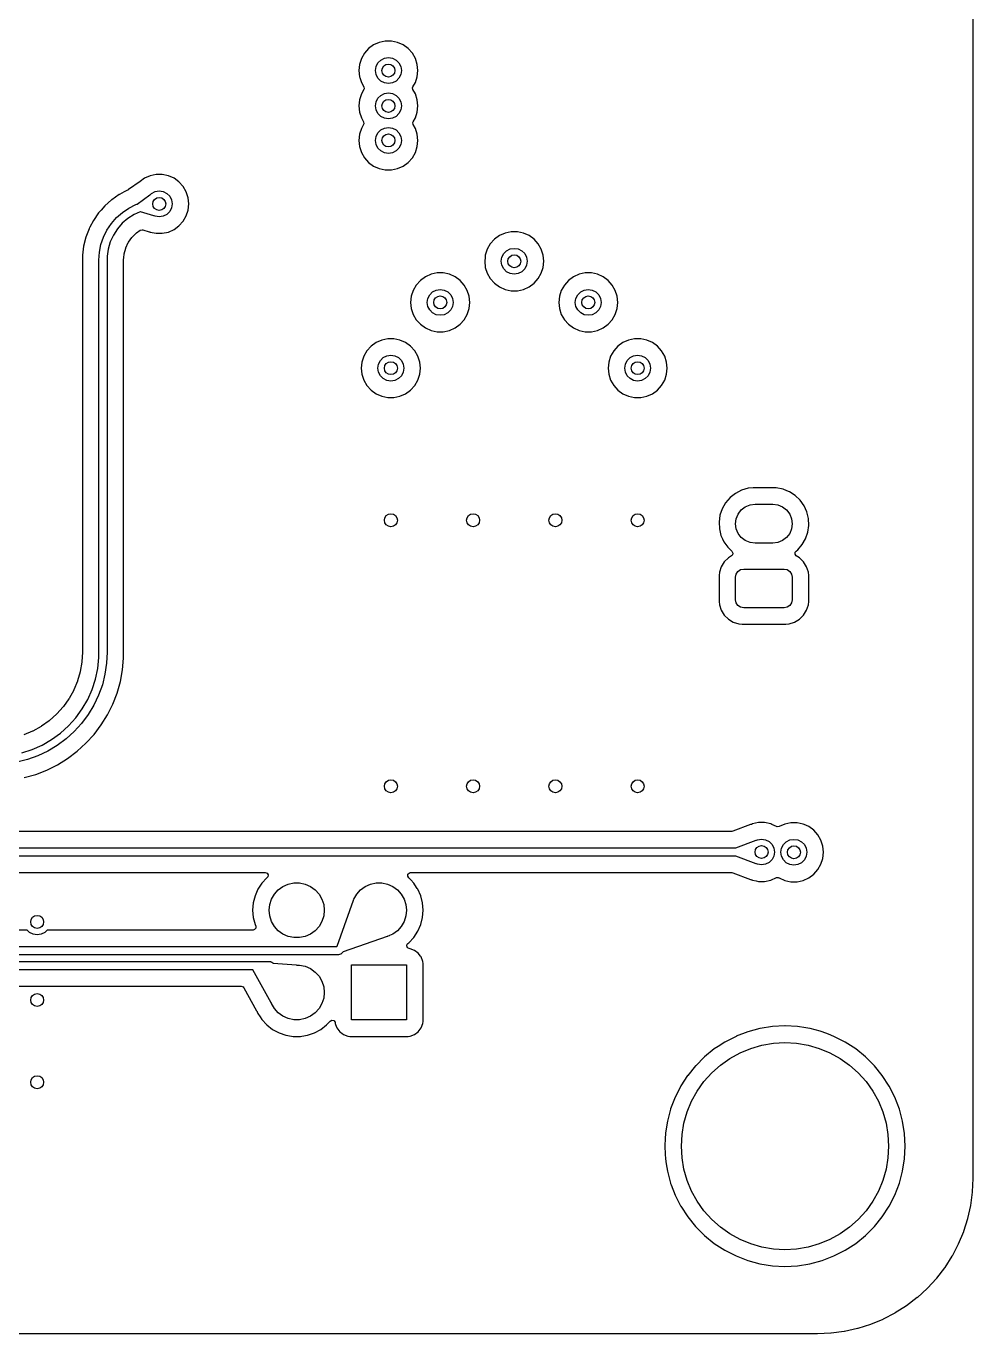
# Model space of a CAD drawing. Extents: x 106.8 to 191.4, y -142.2 to -57.6.
# Drawn here: x 162.13 to 191.36, y -142.21 to -101.8 of the extents above; entities that cross this region are included whole.
import ezdxf

# ---------------------------------------------------------------- set-up
doc = ezdxf.new("R2010")
doc.units = 0
doc.layers.add('BLACK', color=7, linetype='CONTINUOUS')

msp = doc.modelspace()

# ---------------------------------------------------------------- linework, layer by layer
at = {"layer": 'BLACK', "linetype": 'CONTINUOUS'}
for p, q in [((191.362, -62.4105), (191.362, -137.407)), ((172.705, -102.496), (172.577, -102.638)), ((172.859, -102.384), (172.705, -102.496)), ((173.034, -102.306), (172.859, -102.384)), ((173.22, -102.266), (173.034, -102.306)), ((173.411, -102.266), (173.22, -102.266)), ((173.598, -102.306), (173.411, -102.266)), ((173.773, -102.384), (173.598, -102.306)), ((173.598, -102.306), (173.598, -102.306)), ((173.927, -102.496), (173.773, -102.384)), ((174.055, -102.638), (173.927, -102.496)), ((172.422, -102.985), (172.402, -103.175)), ((172.481, -102.803), (172.422, -102.985)), ((172.577, -102.638), (172.481, -102.803)), ((172.935, -103.051), (172.992, -102.94)), ((172.992, -102.94), (173.081, -102.851)), ((173.081, -102.851), (173.192, -102.794)), ((173.192, -102.794), (173.316, -102.775)), ((173.316, -102.775), (173.44, -102.794)), ((173.44, -102.794), (173.551, -102.851)), ((173.551, -102.851), (173.64, -102.94)), ((173.64, -102.94), (173.696, -103.051)), ((174.15, -102.803), (174.055, -102.638)), ((174.209, -102.985), (174.15, -102.803)), ((174.229, -103.175), (174.209, -102.985)), ((172.402, -103.175), (172.422, -103.365)), ((172.422, -103.365), (172.432, -103.394)), ((172.432, -103.394), (172.481, -103.546)), ((172.916, -103.175), (172.935, -103.051)), ((172.935, -103.298), (172.916, -103.175)), ((172.992, -103.41), (172.935, -103.298)), ((173.081, -103.498), (172.992, -103.41)), ((173.64, -103.41), (173.551, -103.498)), ((173.696, -103.298), (173.64, -103.41)), ((173.696, -103.051), (173.716, -103.175)), ((173.716, -103.175), (173.696, -103.298)), ((174.15, -103.546), (174.209, -103.365)), ((174.209, -103.365), (174.229, -103.175)), ((172.481, -103.546), (172.557, -103.677)), ((172.557, -103.765), (172.481, -103.895)), ((172.557, -103.677), (172.567, -103.736)), ((172.567, -103.736), (172.557, -103.765)), ((173.192, -103.555), (173.081, -103.498)), ((173.316, -103.575), (173.192, -103.555)), ((173.44, -103.555), (173.316, -103.575)), ((173.551, -103.498), (173.44, -103.555)), ((174.065, -103.706), (174.075, -103.677)), ((174.075, -103.765), (174.065, -103.706)), ((174.075, -103.677), (174.15, -103.546)), ((174.15, -103.895), (174.075, -103.765)), ((174.075, -103.765), (174.075, -103.765)), ((172.422, -104.077), (172.402, -104.267)), ((172.481, -103.895), (172.422, -104.077)), ((172.916, -104.267), (172.935, -104.143)), ((172.935, -104.143), (172.992, -104.032)), ((172.992, -104.032), (173.081, -103.943)), ((173.081, -103.943), (173.192, -103.887)), ((173.192, -103.887), (173.316, -103.867)), ((173.316, -103.867), (173.44, -103.887)), ((173.44, -103.887), (173.551, -103.943)), ((173.551, -103.943), (173.64, -104.032)), ((173.64, -104.032), (173.696, -104.143)), ((173.696, -104.143), (173.716, -104.267)), ((174.209, -104.077), (174.15, -103.895)), ((174.229, -104.267), (174.209, -104.077)), ((172.402, -104.267), (172.422, -104.457)), ((172.422, -104.457), (172.481, -104.639)), ((172.481, -104.639), (172.549, -104.756)), ((172.935, -104.391), (172.916, -104.267)), ((172.992, -104.502), (172.935, -104.391)), ((173.081, -104.591), (172.992, -104.502)), ((173.192, -104.647), (173.081, -104.591)), ((173.316, -104.667), (173.192, -104.647)), ((173.44, -104.647), (173.316, -104.667)), ((173.551, -104.591), (173.44, -104.647)), ((173.64, -104.502), (173.551, -104.591)), ((173.696, -104.391), (173.64, -104.502)), ((173.716, -104.267), (173.696, -104.391)), ((174.082, -104.756), (174.15, -104.639)), ((174.15, -104.639), (174.209, -104.457)), ((174.209, -104.457), (174.229, -104.267)), ((172.481, -104.962), (172.422, -105.144)), ((172.549, -104.844), (172.481, -104.962)), ((172.549, -104.756), (172.56, -104.816)), ((172.56, -104.816), (172.549, -104.844)), ((172.992, -105.099), (173.081, -105.01)), ((173.081, -105.01), (173.192, -104.953)), ((173.192, -104.953), (173.316, -104.934)), ((173.316, -104.934), (173.44, -104.953)), ((173.44, -104.953), (173.551, -105.01)), ((173.551, -105.01), (173.64, -105.099)), ((174.072, -104.785), (174.082, -104.756)), ((174.082, -104.844), (174.072, -104.785)), ((174.15, -104.962), (174.082, -104.844)), ((174.209, -105.144), (174.15, -104.962)), ((172.422, -105.144), (172.402, -105.334)), ((172.402, -105.334), (172.422, -105.524)), ((172.422, -105.144), (172.422, -105.144)), ((172.422, -105.144), (172.422, -105.144)), ((172.916, -105.334), (172.935, -105.21)), ((172.935, -105.457), (172.916, -105.334)), ((172.935, -105.21), (172.992, -105.099)), ((172.992, -105.569), (172.935, -105.457)), ((173.64, -105.099), (173.696, -105.21)), ((173.696, -105.457), (173.64, -105.569)), ((173.696, -105.21), (173.716, -105.334)), ((173.716, -105.334), (173.696, -105.457)), ((174.229, -105.334), (174.209, -105.144)), ((174.209, -105.524), (174.229, -105.334)), ((172.422, -105.524), (172.481, -105.705)), ((172.481, -105.705), (172.577, -105.871)), ((173.081, -105.657), (172.992, -105.569)), ((173.192, -105.714), (173.081, -105.657)), ((173.316, -105.734), (173.192, -105.714)), ((173.44, -105.714), (173.316, -105.734)), ((173.551, -105.657), (173.44, -105.714)), ((173.64, -105.569), (173.551, -105.657)), ((174.055, -105.871), (174.15, -105.705)), ((174.15, -105.705), (174.209, -105.524)), ((172.577, -105.871), (172.705, -106.013)), ((172.705, -106.013), (172.859, -106.125)), ((172.859, -106.125), (173.034, -106.203)), ((173.034, -106.203), (173.22, -106.242)), ((173.22, -106.242), (173.411, -106.242)), ((173.411, -106.242), (173.598, -106.203)), ((173.598, -106.203), (173.773, -106.125)), ((173.773, -106.125), (173.927, -106.013)), ((173.927, -106.013), (174.055, -105.871)), ((165.648, -106.602), (165.295, -106.855)), ((165.649, -106.601), (165.648, -106.602)), ((165.648, -106.602), (165.648, -106.602)), ((165.65, -106.6), (165.649, -106.601)), ((165.649, -106.601), (165.649, -106.601)), ((165.782, -106.504), (165.65, -106.6)), ((165.957, -106.427), (165.782, -106.504)), ((166.144, -106.387), (165.957, -106.427)), ((166.335, -106.387), (166.144, -106.387)), ((166.521, -106.427), (166.335, -106.387)), ((166.696, -106.504), (166.521, -106.427)), ((166.521, -106.427), (166.521, -106.427)), ((166.85, -106.617), (166.696, -106.504)), ((166.978, -106.759), (166.85, -106.617)), ((165.005, -107.006), (164.775, -107.165)), ((165.008, -107.004), (165.005, -107.006)), ((165.005, -107.006), (165.005, -107.006)), ((165.16, -106.924), (165.008, -107.004)), ((165.258, -106.873), (165.16, -106.924)), ((165.261, -106.871), (165.258, -106.873)), ((165.258, -106.873), (165.258, -106.873)), ((165.263, -106.871), (165.261, -106.871)), ((165.275, -106.866), (165.263, -106.871)), ((165.263, -106.871), (165.263, -106.871)), ((165.295, -106.855), (165.275, -106.866)), ((165.555, -107.301), (165.948, -107.019)), ((165.948, -107.019), (165.957, -107.016)), ((165.957, -107.016), (165.959, -107.017)), ((165.959, -107.017), (166.004, -106.972)), ((166.004, -106.972), (166.115, -106.915)), ((166.115, -106.915), (166.239, -106.896)), ((166.239, -106.896), (166.363, -106.915)), ((166.363, -106.915), (166.474, -106.972)), ((166.474, -106.972), (166.563, -107.06)), ((166.563, -107.06), (166.62, -107.172)), ((167.074, -106.924), (166.978, -106.759)), ((167.133, -107.106), (167.074, -106.924)), ((164.557, -107.358), (164.444, -107.486)), ((164.558, -107.356), (164.557, -107.358)), ((164.557, -107.358), (164.557, -107.358)), ((164.56, -107.354), (164.558, -107.356)), ((164.77, -107.168), (164.56, -107.354)), ((164.56, -107.354), (164.56, -107.354)), ((164.772, -107.167), (164.77, -107.168)), ((164.77, -107.168), (164.77, -107.168)), ((164.775, -107.165), (164.772, -107.167)), ((164.775, -107.165), (164.775, -107.165)), ((165.103, -107.559), (165.305, -107.424)), ((165.305, -107.424), (165.522, -107.317)), ((165.522, -107.317), (165.551, -107.307)), ((165.551, -107.306), (165.555, -107.301)), ((165.551, -107.307), (165.551, -107.306)), ((166.62, -107.419), (166.563, -107.531)), ((166.62, -107.172), (166.639, -107.296)), ((166.639, -107.296), (166.62, -107.419)), ((167.153, -107.296), (167.133, -107.106)), ((167.133, -107.486), (167.153, -107.296)), ((164.205, -107.808), (164.098, -108.013)), ((164.207, -107.805), (164.205, -107.808)), ((164.205, -107.808), (164.205, -107.808)), ((164.208, -107.803), (164.207, -107.805)), ((164.367, -107.572), (164.208, -107.803)), ((164.208, -107.803), (164.208, -107.803)), ((164.369, -107.57), (164.367, -107.572)), ((164.367, -107.572), (164.367, -107.572)), ((164.444, -107.486), (164.369, -107.57)), ((164.761, -107.901), (164.921, -107.719)), ((164.921, -107.719), (165.103, -107.559)), ((165.271, -107.746), (165.098, -107.895)), ((165.463, -107.622), (165.271, -107.746)), ((165.653, -107.535), (165.463, -107.622)), ((165.658, -107.539), (165.653, -107.535)), ((166.076, -107.662), (165.658, -107.539)), ((166.084, -107.662), (166.076, -107.662)), ((166.085, -107.66), (166.084, -107.662)), ((166.115, -107.676), (166.085, -107.66)), ((166.239, -107.696), (166.115, -107.676)), ((166.363, -107.676), (166.239, -107.696)), ((166.474, -107.619), (166.363, -107.676)), ((166.563, -107.531), (166.474, -107.619)), ((166.85, -107.974), (166.978, -107.833)), ((166.978, -107.833), (167.074, -107.667)), ((167.074, -107.667), (167.133, -107.486)), ((164.073, -108.061), (163.973, -108.323)), ((164.074, -108.058), (164.073, -108.061)), ((164.073, -108.061), (164.073, -108.061)), ((164.098, -108.013), (164.074, -108.058)), ((164.519, -108.32), (164.626, -108.103)), ((164.626, -108.103), (164.761, -107.901)), ((164.824, -108.261), (164.729, -108.469)), ((164.948, -108.068), (164.824, -108.261)), ((165.098, -107.895), (164.948, -108.068)), ((165.401, -108.323), (165.525, -108.199)), ((165.525, -108.199), (165.537, -108.189)), ((165.537, -108.189), (165.653, -108.108)), ((165.653, -108.108), (165.711, -108.092)), ((165.711, -108.092), (165.729, -108.095)), ((165.729, -108.095), (165.931, -108.155)), ((165.931, -108.155), (165.932, -108.155)), ((165.932, -108.155), (165.935, -108.156)), ((165.935, -108.156), (165.948, -108.16)), ((165.948, -108.16), (165.957, -108.164)), ((165.957, -108.164), (166.144, -108.204)), ((166.144, -108.204), (166.335, -108.204)), ((166.335, -108.204), (166.521, -108.164)), ((166.521, -108.164), (166.696, -108.087)), ((166.696, -108.087), (166.85, -107.974)), ((176.745, -108.276), (176.591, -108.389)), ((176.92, -108.199), (176.745, -108.276)), ((177.107, -108.159), (176.92, -108.199)), ((177.298, -108.159), (177.107, -108.159)), ((177.484, -108.199), (177.298, -108.159)), ((177.659, -108.276), (177.484, -108.199)), ((177.484, -108.199), (177.484, -108.199)), ((177.813, -108.389), (177.659, -108.276)), ((163.904, -108.606), (163.871, -108.878)), ((163.905, -108.6), (163.904, -108.603)), ((163.904, -108.603), (163.904, -108.606)), ((163.904, -108.606), (163.904, -108.606)), ((163.972, -108.328), (163.905, -108.6)), ((163.905, -108.6), (163.905, -108.6)), ((163.973, -108.323), (163.972, -108.326)), ((163.972, -108.326), (163.972, -108.328)), ((163.972, -108.328), (163.972, -108.328)), ((163.973, -108.323), (163.973, -108.323)), ((164.394, -108.788), (164.441, -108.55)), ((164.441, -108.55), (164.519, -108.32)), ((164.665, -108.689), (164.632, -108.915)), ((164.729, -108.469), (164.665, -108.689)), ((165.159, -108.833), (165.204, -108.664)), ((165.204, -108.664), (165.21, -108.649)), ((165.21, -108.649), (165.284, -108.491)), ((165.284, -108.491), (165.291, -108.478)), ((165.291, -108.478), (165.392, -108.334)), ((165.392, -108.334), (165.401, -108.323)), ((176.463, -108.531), (176.368, -108.696)), ((176.591, -108.389), (176.463, -108.531)), ((176.967, -108.744), (177.078, -108.687)), ((177.078, -108.687), (177.202, -108.668)), ((177.202, -108.668), (177.326, -108.687)), ((177.326, -108.687), (177.437, -108.744)), ((177.941, -108.531), (177.813, -108.389)), ((178.037, -108.696), (177.941, -108.531)), ((163.871, -108.878), (163.87, -108.887)), ((163.87, -108.887), (163.87, -108.889)), ((163.87, -108.889), (163.87, -121.141)), ((164.378, -109.03), (164.394, -108.788)), ((164.378, -121.144), (164.378, -109.03)), ((164.378, -109.03), (164.378, -109.03)), ((164.632, -108.915), (164.632, -109.03)), ((164.632, -109.03), (164.632, -121.144)), ((165.141, -109.026), (165.147, -108.952)), ((165.141, -109.033), (165.141, -109.026)), ((165.141, -109.068), (165.141, -109.033)), ((165.141, -110.338), (165.141, -109.068)), ((165.147, -108.952), (165.157, -108.848)), ((165.157, -108.848), (165.159, -108.833)), ((176.301, -108.952), (176.289, -109.068)), ((176.289, -109.068), (176.309, -109.258)), ((176.309, -108.878), (176.301, -108.952)), ((176.368, -108.696), (176.309, -108.878)), ((176.802, -109.068), (176.822, -108.944)), ((176.822, -109.191), (176.802, -109.068)), ((176.822, -108.944), (176.878, -108.832)), ((176.878, -108.832), (176.967, -108.744)), ((177.437, -108.744), (177.526, -108.832)), ((177.526, -108.832), (177.583, -108.944)), ((177.583, -108.944), (177.602, -109.068)), ((177.602, -109.068), (177.583, -109.191)), ((178.096, -108.878), (178.037, -108.696)), ((178.116, -109.068), (178.096, -108.878)), ((178.096, -109.258), (178.116, -109.068)), ((174.634, -109.469), (174.459, -109.546)), ((174.821, -109.429), (174.634, -109.469)), ((175.012, -109.429), (174.821, -109.429)), ((175.198, -109.469), (175.012, -109.429)), ((175.373, -109.546), (175.198, -109.469)), ((175.198, -109.469), (175.198, -109.469)), ((176.309, -109.258), (176.368, -109.439)), ((176.368, -109.439), (176.463, -109.605)), ((176.878, -109.303), (176.822, -109.191)), ((176.967, -109.391), (176.878, -109.303)), ((177.078, -109.448), (176.967, -109.391)), ((177.202, -109.468), (177.078, -109.448)), ((177.326, -109.448), (177.202, -109.468)), ((177.437, -109.391), (177.326, -109.448)), ((177.526, -109.303), (177.437, -109.391)), ((177.583, -109.191), (177.526, -109.303)), ((177.941, -109.605), (178.037, -109.439)), ((178.037, -109.439), (178.096, -109.258)), ((179.206, -109.469), (179.031, -109.546)), ((179.393, -109.429), (179.206, -109.469)), ((179.584, -109.429), (179.393, -109.429)), ((179.77, -109.469), (179.584, -109.429)), ((179.945, -109.546), (179.77, -109.469)), ((179.77, -109.469), (179.77, -109.469)), ((174.177, -109.801), (174.082, -109.966)), ((174.305, -109.659), (174.177, -109.801)), ((174.459, -109.546), (174.305, -109.659)), ((175.527, -109.659), (175.373, -109.546)), ((175.655, -109.801), (175.527, -109.659)), ((175.751, -109.966), (175.655, -109.801)), ((176.463, -109.605), (176.591, -109.746)), ((176.591, -109.746), (176.745, -109.859)), ((176.745, -109.859), (176.92, -109.936)), ((177.484, -109.936), (177.659, -109.859)), ((177.659, -109.859), (177.813, -109.746)), ((177.813, -109.746), (177.941, -109.605)), ((178.749, -109.801), (178.654, -109.966)), ((178.877, -109.659), (178.749, -109.801)), ((179.031, -109.546), (178.877, -109.659)), ((180.099, -109.659), (179.945, -109.546)), ((180.227, -109.801), (180.099, -109.659)), ((180.323, -109.966), (180.227, -109.801)), ((174.023, -110.148), (174.003, -110.338)), ((174.082, -109.966), (174.023, -110.148)), ((174.023, -110.148), (174.023, -110.148)), ((174.023, -110.148), (174.023, -110.148)), ((174.516, -110.338), (174.536, -110.214)), ((174.536, -110.214), (174.592, -110.102)), ((174.592, -110.102), (174.681, -110.014)), ((174.681, -110.014), (174.792, -109.957)), ((174.792, -109.957), (174.916, -109.938)), ((174.916, -109.938), (175.04, -109.957)), ((175.04, -109.957), (175.151, -110.014)), ((175.151, -110.014), (175.24, -110.102)), ((175.24, -110.102), (175.297, -110.214)), ((175.297, -110.214), (175.316, -110.338)), ((175.81, -110.148), (175.751, -109.966)), ((175.83, -110.338), (175.81, -110.148)), ((176.92, -109.936), (177.107, -109.976)), ((177.107, -109.976), (177.298, -109.976)), ((177.298, -109.976), (177.484, -109.936)), ((178.595, -110.148), (178.575, -110.338)), ((178.654, -109.966), (178.595, -110.148)), ((178.595, -110.148), (178.595, -110.148)), ((178.595, -110.148), (178.595, -110.148)), ((179.088, -110.338), (179.108, -110.214)), ((179.108, -110.214), (179.164, -110.102)), ((179.164, -110.102), (179.253, -110.014)), ((179.253, -110.014), (179.364, -109.957)), ((179.364, -109.957), (179.488, -109.938)), ((179.488, -109.938), (179.612, -109.957)), ((179.612, -109.957), (179.723, -110.014)), ((179.723, -110.014), (179.812, -110.102)), ((179.812, -110.102), (179.869, -110.214)), ((179.869, -110.214), (179.888, -110.338)), ((180.382, -110.148), (180.323, -109.966)), ((180.402, -110.338), (180.382, -110.148)), ((165.141, -112.37), (165.141, -110.338)), ((174.003, -110.338), (174.023, -110.528)), ((174.023, -110.528), (174.082, -110.709)), ((174.082, -110.709), (174.177, -110.875)), ((174.536, -110.461), (174.516, -110.338)), ((174.592, -110.573), (174.536, -110.461)), ((174.681, -110.661), (174.592, -110.573)), ((174.792, -110.718), (174.681, -110.661)), ((175.151, -110.661), (175.04, -110.718)), ((175.24, -110.573), (175.151, -110.661)), ((175.297, -110.461), (175.24, -110.573)), ((175.316, -110.338), (175.297, -110.461)), ((175.655, -110.875), (175.751, -110.709)), ((175.751, -110.709), (175.81, -110.528)), ((175.81, -110.528), (175.83, -110.338)), ((178.575, -110.338), (178.595, -110.528)), ((178.595, -110.528), (178.654, -110.709)), ((178.654, -110.709), (178.749, -110.875)), ((179.108, -110.461), (179.088, -110.338)), ((179.164, -110.573), (179.108, -110.461)), ((179.253, -110.661), (179.164, -110.573)), ((179.364, -110.718), (179.253, -110.661)), ((179.723, -110.661), (179.612, -110.718)), ((179.812, -110.573), (179.723, -110.661)), ((179.869, -110.461), (179.812, -110.573)), ((179.888, -110.338), (179.869, -110.461)), ((180.227, -110.875), (180.323, -110.709)), ((180.323, -110.709), (180.382, -110.528)), ((180.382, -110.528), (180.402, -110.338)), ((174.177, -110.875), (174.305, -111.016)), ((174.305, -111.016), (174.459, -111.129)), ((174.916, -110.738), (174.792, -110.718)), ((175.04, -110.718), (174.916, -110.738)), ((175.373, -111.129), (175.527, -111.016)), ((175.527, -111.016), (175.655, -110.875)), ((178.749, -110.875), (178.877, -111.016)), ((178.877, -111.016), (179.031, -111.129)), ((179.488, -110.738), (179.364, -110.718)), ((179.612, -110.718), (179.488, -110.738)), ((179.945, -111.129), (180.099, -111.016)), ((180.099, -111.016), (180.227, -110.875)), ((173.11, -111.501), (172.935, -111.578)), ((173.297, -111.461), (173.11, -111.501)), ((173.488, -111.461), (173.297, -111.461)), ((173.674, -111.501), (173.488, -111.461)), ((173.849, -111.578), (173.674, -111.501)), ((173.674, -111.501), (173.674, -111.501)), ((174.459, -111.129), (174.634, -111.206)), ((174.634, -111.206), (174.821, -111.246)), ((174.821, -111.246), (175.012, -111.246)), ((175.012, -111.246), (175.198, -111.206)), ((175.198, -111.206), (175.373, -111.129)), ((179.031, -111.129), (179.206, -111.206)), ((179.206, -111.206), (179.393, -111.246)), ((179.393, -111.246), (179.584, -111.246)), ((179.584, -111.246), (179.77, -111.206)), ((179.77, -111.206), (179.945, -111.129)), ((180.73, -111.501), (180.555, -111.578)), ((180.917, -111.461), (180.73, -111.501)), ((181.108, -111.461), (180.917, -111.461)), ((181.294, -111.501), (181.108, -111.461)), ((181.469, -111.578), (181.294, -111.501)), ((181.294, -111.501), (181.294, -111.501)), ((172.653, -111.833), (172.558, -111.998)), ((172.781, -111.691), (172.653, -111.833)), ((172.935, -111.578), (172.781, -111.691)), ((174.003, -111.691), (173.849, -111.578)), ((174.131, -111.833), (174.003, -111.691)), ((174.227, -111.998), (174.131, -111.833)), ((180.273, -111.833), (180.178, -111.998)), ((180.401, -111.691), (180.273, -111.833)), ((180.555, -111.578), (180.401, -111.691)), ((181.623, -111.691), (181.469, -111.578)), ((181.751, -111.833), (181.623, -111.691)), ((181.847, -111.998), (181.751, -111.833)), ((172.499, -112.18), (172.479, -112.37)), ((172.558, -111.998), (172.499, -112.18)), ((172.499, -112.18), (172.499, -112.18)), ((172.499, -112.18), (172.499, -112.18)), ((172.992, -112.37), (173.012, -112.246)), ((173.012, -112.246), (173.068, -112.134)), ((173.068, -112.134), (173.157, -112.046)), ((173.157, -112.046), (173.268, -111.989)), ((173.268, -111.989), (173.392, -111.97)), ((173.392, -111.97), (173.516, -111.989)), ((173.516, -111.989), (173.627, -112.046)), ((173.627, -112.046), (173.716, -112.134)), ((173.716, -112.134), (173.773, -112.246)), ((173.773, -112.246), (173.792, -112.37)), ((174.286, -112.18), (174.227, -111.998)), ((174.306, -112.37), (174.286, -112.18)), ((180.119, -112.18), (180.099, -112.37)), ((180.178, -111.998), (180.119, -112.18)), ((180.119, -112.18), (180.119, -112.18)), ((180.119, -112.18), (180.119, -112.18)), ((180.612, -112.37), (180.632, -112.246)), ((180.632, -112.246), (180.688, -112.134)), ((180.688, -112.134), (180.777, -112.046)), ((180.777, -112.046), (180.888, -111.989)), ((180.888, -111.989), (181.012, -111.97)), ((181.012, -111.97), (181.136, -111.989)), ((181.136, -111.989), (181.247, -112.046)), ((181.247, -112.046), (181.336, -112.134)), ((181.336, -112.134), (181.393, -112.246)), ((181.393, -112.246), (181.412, -112.37)), ((181.906, -112.18), (181.847, -111.998)), ((181.926, -112.37), (181.906, -112.18)), ((165.141, -117.124), (165.141, -112.37)), ((172.479, -112.37), (172.499, -112.56)), ((172.499, -112.56), (172.558, -112.741)), ((173.012, -112.493), (172.992, -112.37)), ((173.068, -112.605), (173.012, -112.493)), ((173.157, -112.693), (173.068, -112.605)), ((173.268, -112.75), (173.157, -112.693)), ((173.627, -112.693), (173.516, -112.75)), ((173.716, -112.605), (173.627, -112.693)), ((173.773, -112.493), (173.716, -112.605)), ((173.792, -112.37), (173.773, -112.493)), ((174.227, -112.741), (174.286, -112.56)), ((174.286, -112.56), (174.306, -112.37)), ((180.099, -112.37), (180.119, -112.56)), ((180.119, -112.56), (180.178, -112.741)), ((180.632, -112.493), (180.612, -112.37)), ((180.688, -112.605), (180.632, -112.493)), ((180.777, -112.693), (180.688, -112.605)), ((180.888, -112.75), (180.777, -112.693)), ((181.247, -112.693), (181.136, -112.75)), ((181.336, -112.605), (181.247, -112.693)), ((181.393, -112.493), (181.336, -112.605)), ((181.412, -112.37), (181.393, -112.493)), ((181.847, -112.741), (181.906, -112.56)), ((181.906, -112.56), (181.926, -112.37)), ((172.558, -112.741), (172.653, -112.907)), ((172.653, -112.907), (172.781, -113.048)), ((172.781, -113.048), (172.935, -113.161)), ((173.392, -112.77), (173.268, -112.75)), ((173.516, -112.75), (173.392, -112.77)), ((173.849, -113.161), (174.003, -113.048)), ((174.003, -113.048), (174.131, -112.907)), ((174.131, -112.907), (174.227, -112.741)), ((180.178, -112.741), (180.273, -112.907)), ((180.273, -112.907), (180.401, -113.048)), ((180.401, -113.048), (180.555, -113.161)), ((181.012, -112.77), (180.888, -112.75)), ((181.136, -112.75), (181.012, -112.77)), ((181.469, -113.161), (181.623, -113.048)), ((181.623, -113.048), (181.751, -112.907)), ((181.751, -112.907), (181.847, -112.741)), ((172.935, -113.161), (173.11, -113.238)), ((173.11, -113.238), (173.297, -113.278)), ((173.297, -113.278), (173.488, -113.278)), ((173.488, -113.278), (173.674, -113.238)), ((173.674, -113.238), (173.849, -113.161)), ((180.555, -113.161), (180.73, -113.238)), ((180.73, -113.238), (180.917, -113.278)), ((180.917, -113.278), (181.108, -113.278)), ((181.108, -113.278), (181.294, -113.238)), ((181.294, -113.238), (181.469, -113.161)), ((184.035, -116.24), (183.869, -116.371)), ((184.223, -116.143), (184.035, -116.24)), ((184.426, -116.083), (184.223, -116.143)), ((184.582, -116.068), (184.426, -116.083)), ((184.582, -116.068), (184.582, -116.068)), ((184.584, -116.068), (184.582, -116.068)), ((185.293, -116.068), (184.584, -116.068)), ((185.501, -116.108), (185.293, -116.068)), ((185.619, -116.156), (185.501, -116.108)), ((185.697, -116.187), (185.619, -116.156)), ((185.875, -116.301), (185.697, -116.187)), ((186.029, -116.447), (185.875, -116.301)), ((185.875, -116.301), (185.875, -116.301)), ((183.624, -116.714), (183.555, -116.914)), ((183.73, -116.531), (183.624, -116.714)), ((183.869, -116.371), (183.73, -116.531)), ((184.117, -116.877), (184.213, -116.752)), ((184.213, -116.752), (184.337, -116.657)), ((184.337, -116.657), (184.482, -116.597)), ((184.482, -116.597), (184.637, -116.577)), ((184.637, -116.577), (185.187, -116.577)), ((185.187, -116.577), (185.342, -116.597)), ((185.342, -116.597), (185.487, -116.657)), ((185.487, -116.657), (185.611, -116.752)), ((185.611, -116.752), (185.707, -116.877)), ((186.151, -116.62), (186.029, -116.447)), ((186.239, -116.812), (186.151, -116.62)), ((165.141, -121.072), (165.141, -117.124)), ((183.555, -116.914), (183.525, -117.124)), ((183.525, -117.124), (183.535, -117.335)), ((184.037, -117.177), (184.058, -117.021)), ((184.058, -117.021), (184.117, -116.877)), ((185.707, -116.877), (185.767, -117.021)), ((185.767, -117.021), (185.787, -117.177)), ((186.289, -117.018), (186.239, -116.812)), ((186.299, -117.23), (186.289, -117.018)), ((183.535, -117.335), (183.585, -117.541)), ((183.585, -117.541), (183.585, -117.541)), ((183.585, -117.541), (183.63, -117.639)), ((184.058, -117.332), (184.037, -117.177)), ((184.117, -117.477), (184.058, -117.332)), ((184.213, -117.601), (184.117, -117.477)), ((185.707, -117.477), (185.611, -117.601)), ((185.767, -117.332), (185.707, -117.477)), ((185.787, -117.177), (185.767, -117.332)), ((186.2, -117.639), (186.269, -117.439)), ((186.269, -117.439), (186.299, -117.23)), ((183.63, -117.639), (183.673, -117.733)), ((183.673, -117.733), (183.796, -117.906)), ((183.796, -117.906), (183.925, -118.029)), ((184.337, -117.696), (184.213, -117.601)), ((184.482, -117.756), (184.337, -117.696)), ((184.637, -117.777), (184.482, -117.756)), ((185.187, -117.777), (184.637, -117.777)), ((185.342, -117.756), (185.187, -117.777)), ((185.487, -117.696), (185.342, -117.756)), ((185.611, -117.601), (185.487, -117.696)), ((185.956, -117.983), (186.094, -117.823)), ((186.094, -117.823), (186.2, -117.639)), ((183.688, -118.353), (183.595, -118.504)), ((183.813, -118.228), (183.688, -118.353)), ((183.911, -118.168), (183.813, -118.228)), ((183.938, -118.142), (183.911, -118.168)), ((183.925, -118.029), (183.952, -118.083)), ((183.952, -118.083), (183.938, -118.142)), ((185.875, -118.12), (185.877, -118.06)), ((185.912, -118.167), (185.875, -118.12)), ((185.877, -118.06), (185.904, -118.023)), ((185.904, -118.023), (185.956, -117.983)), ((186.011, -118.228), (185.912, -118.167)), ((186.136, -118.353), (186.011, -118.228)), ((186.229, -118.504), (186.136, -118.353)), ((183.539, -118.672), (183.529, -118.774)), ((183.529, -118.774), (183.529, -118.774)), ((183.529, -118.774), (183.529, -118.776)), ((183.529, -118.776), (183.529, -118.778)), ((183.529, -118.778), (183.529, -118.778)), ((183.529, -118.778), (183.529, -119.575)), ((183.595, -118.504), (183.539, -118.672)), ((183.539, -118.672), (183.539, -118.672)), ((183.595, -118.504), (183.595, -118.504)), ((184.037, -118.827), (184.056, -118.731)), ((184.056, -118.731), (184.11, -118.65)), ((184.11, -118.65), (184.191, -118.596)), ((184.191, -118.596), (184.287, -118.577)), ((184.287, -118.577), (185.537, -118.577)), ((185.537, -118.577), (185.633, -118.596)), ((185.633, -118.596), (185.714, -118.65)), ((185.714, -118.65), (185.768, -118.731)), ((185.768, -118.731), (185.787, -118.827)), ((186.258, -118.591), (186.229, -118.504)), ((186.285, -118.672), (186.258, -118.591)), ((186.296, -118.776), (186.285, -118.672)), ((186.296, -119.577), (186.296, -118.776)), ((184.037, -119.527), (184.037, -118.827)), ((185.787, -118.827), (185.787, -119.527)), ((183.529, -119.575), (183.529, -119.575)), ((183.529, -119.575), (183.529, -119.577)), ((183.529, -119.577), (183.529, -119.579)), ((183.529, -119.579), (183.529, -119.579)), ((183.529, -119.579), (183.539, -119.681)), ((184.056, -119.622), (184.037, -119.527)), ((185.787, -119.527), (185.768, -119.622)), ((186.285, -119.681), (186.296, -119.577)), ((183.539, -119.681), (183.595, -119.849)), ((183.595, -119.849), (183.688, -120)), ((183.688, -120), (183.813, -120.126)), ((184.11, -119.703), (184.056, -119.622)), ((184.191, -119.758), (184.11, -119.703)), ((184.287, -119.777), (184.191, -119.758)), ((185.537, -119.777), (184.287, -119.777)), ((185.633, -119.758), (185.537, -119.777)), ((185.714, -119.703), (185.633, -119.758)), ((185.768, -119.622), (185.714, -119.703)), ((186.011, -120.126), (186.136, -120)), ((186.136, -120), (186.229, -119.849)), ((186.229, -119.849), (186.285, -119.681)), ((183.813, -120.126), (183.964, -120.219)), ((183.964, -120.219), (183.964, -120.219)), ((183.964, -120.219), (183.964, -120.219)), ((183.964, -120.219), (184.133, -120.274)), ((184.133, -120.274), (184.237, -120.285)), ((184.237, -120.285), (185.588, -120.285)), ((185.588, -120.285), (185.692, -120.274)), ((185.692, -120.274), (185.86, -120.219)), ((185.86, -120.219), (186.011, -120.126)), ((163.869, -121.146), (163.853, -121.442)), ((163.87, -121.141), (163.869, -121.146)), ((164.378, -121.312), (164.378, -121.144)), ((164.632, -121.144), (164.615, -121.484)), ((164.632, -121.144), (164.632, -121.144)), ((165.141, -121.141), (165.141, -121.072)), ((165.141, -121.072), (165.141, -121.072)), ((165.141, -121.238), (165.141, -121.141)), ((163.852, -121.452), (163.802, -121.742)), ((163.853, -121.442), (163.852, -121.452)), ((164.343, -121.648), (164.378, -121.312)), ((164.615, -121.484), (164.565, -121.821)), ((165.107, -121.694), (165.141, -121.328)), ((165.141, -121.328), (165.141, -121.238)), ((165.141, -121.238), (165.141, -121.238)), ((163.8, -121.751), (163.719, -122.034)), ((163.802, -121.742), (163.8, -121.751)), ((164.168, -122.298), (164.273, -121.978)), ((164.273, -121.978), (164.343, -121.648)), ((164.565, -121.821), (164.483, -122.151)), ((165.039, -122.056), (165.107, -121.694)), ((163.599, -122.323), (163.457, -122.581)), ((163.603, -122.314), (163.599, -122.323)), ((163.716, -122.043), (163.603, -122.314)), ((163.719, -122.034), (163.716, -122.043)), ((164.031, -122.606), (164.168, -122.298)), ((164.483, -122.151), (164.368, -122.472)), ((164.805, -122.753), (164.938, -122.41)), ((164.938, -122.41), (165.039, -122.056)), ((163.281, -122.829), (163.275, -122.836)), ((163.451, -122.589), (163.281, -122.829)), ((163.457, -122.581), (163.451, -122.589)), ((163.863, -122.898), (164.031, -122.606)), ((164.222, -122.78), (164.047, -123.072)), ((164.368, -122.472), (164.222, -122.78)), ((164.641, -123.082), (164.805, -122.753)), ((163.072, -123.063), (162.853, -123.258)), ((163.079, -123.056), (163.072, -123.063)), ((163.275, -122.836), (163.079, -123.056)), ((163.439, -123.422), (163.664, -123.171)), ((163.664, -123.171), (163.863, -122.898)), ((164.047, -123.072), (163.844, -123.346)), ((164.448, -123.395), (164.641, -123.082)), ((162.331, -123.586), (162.06, -123.699)), ((162.34, -123.582), (162.331, -123.586)), ((162.597, -123.44), (162.34, -123.582)), ((162.606, -123.435), (162.597, -123.44)), ((162.845, -123.265), (162.606, -123.435)), ((162.853, -123.258), (162.845, -123.265)), ((163.188, -123.648), (163.439, -123.422)), ((163.615, -123.598), (163.363, -123.827)), ((163.844, -123.346), (163.615, -123.598)), ((164.226, -123.689), (164.448, -123.395)), ((162.315, -124.152), (162.623, -124.015)), ((162.623, -124.015), (162.915, -123.846)), ((163.089, -124.03), (162.797, -124.205)), ((162.915, -123.846), (163.188, -123.648)), ((163.363, -123.827), (163.089, -124.03)), ((163.706, -124.209), (163.978, -123.961)), ((163.978, -123.961), (164.226, -123.689)), ((161.994, -124.256), (162.315, -124.152)), ((162.489, -124.351), (162.168, -124.466)), ((162.797, -124.205), (162.489, -124.351)), ((163.099, -124.625), (163.412, -124.431)), ((163.412, -124.431), (163.706, -124.209)), ((162.168, -124.466), (161.838, -124.549)), ((162.427, -124.922), (162.77, -124.789)), ((162.77, -124.789), (163.099, -124.625)), ((162.073, -125.022), (162.427, -124.922)), ((184.525, -126.466), (184.508, -126.471)), ((184.556, -126.452), (184.525, -126.466)), ((184.743, -126.412), (184.556, -126.452)), ((184.934, -126.412), (184.743, -126.412)), ((185.121, -126.452), (184.934, -126.412)), ((185.152, -126.466), (185.121, -126.452)), ((185.295, -126.529), (185.152, -126.466)), ((185.556, -126.46), (185.381, -126.537)), ((185.743, -126.42), (185.556, -126.46)), ((185.934, -126.42), (185.743, -126.42)), ((186.12, -126.46), (185.934, -126.42)), ((186.153, -126.474), (186.12, -126.46)), ((183.916, -126.685), (161.554, -126.685)), ((183.947, -126.68), (183.916, -126.685)), ((184.495, -126.474), (183.947, -126.68)), ((184.504, -126.472), (184.495, -126.474)), ((184.508, -126.471), (184.504, -126.472)), ((185.304, -126.533), (185.295, -126.529)), ((185.321, -126.542), (185.304, -126.533)), ((185.304, -126.533), (185.304, -126.533)), ((185.381, -126.537), (185.321, -126.542)), ((186.295, -126.537), (186.153, -126.474)), ((186.449, -126.65), (186.295, -126.537)), ((186.577, -126.792), (186.449, -126.65)), ((186.673, -126.957), (186.577, -126.792)), ((160.626, -127.194), (184.042, -127.194)), ((184.042, -127.193), (184.046, -127.191)), ((184.042, -127.194), (184.042, -127.193)), ((184.046, -127.191), (184.675, -126.955)), ((184.675, -126.955), (184.684, -126.955)), ((184.684, -126.956), (184.715, -126.94)), ((184.684, -126.955), (184.684, -126.956)), ((184.715, -126.94), (184.839, -126.921)), ((184.839, -126.921), (184.962, -126.94)), ((184.962, -126.94), (185.074, -126.997)), ((185.074, -126.997), (185.162, -127.085)), ((185.162, -127.085), (185.219, -127.197)), ((185.219, -127.197), (185.239, -127.321)), ((185.438, -127.329), (185.458, -127.205)), ((185.458, -127.205), (185.514, -127.093)), ((185.514, -127.093), (185.603, -127.005)), ((185.603, -127.005), (185.714, -126.948)), ((185.714, -126.948), (185.838, -126.929)), ((185.838, -126.929), (185.962, -126.948)), ((185.962, -126.948), (186.073, -127.005)), ((186.073, -127.005), (186.162, -127.093)), ((186.162, -127.093), (186.219, -127.205)), ((186.219, -127.205), (186.238, -127.329)), ((186.732, -127.139), (186.673, -126.957)), ((186.752, -127.329), (186.732, -127.139)), ((184.043, -127.448), (160.626, -127.448)), ((184.046, -127.45), (184.043, -127.448)), ((184.675, -127.686), (184.046, -127.45)), ((185.074, -127.644), (184.962, -127.701)), ((185.162, -127.556), (185.074, -127.644)), ((185.219, -127.444), (185.162, -127.556)), ((185.239, -127.321), (185.219, -127.444)), ((185.458, -127.452), (185.438, -127.329)), ((185.514, -127.564), (185.458, -127.452)), ((185.603, -127.652), (185.514, -127.564)), ((185.714, -127.709), (185.603, -127.652)), ((186.073, -127.652), (185.962, -127.709)), ((186.162, -127.564), (186.073, -127.652)), ((186.219, -127.452), (186.162, -127.564)), ((186.238, -127.329), (186.219, -127.452)), ((186.673, -127.7), (186.732, -127.518)), ((186.732, -127.518), (186.752, -127.329)), ((160.739, -127.956), (169.513, -127.956)), ((169.513, -127.956), (169.57, -127.977)), ((169.57, -127.977), (169.6, -128.029)), ((169.6, -128.029), (169.589, -128.088)), ((173.913, -128.062), (173.921, -128.003)), ((173.945, -128.113), (173.913, -128.062)), ((173.921, -128.003), (173.966, -127.963)), ((173.966, -127.963), (173.999, -127.956)), ((173.999, -127.956), (183.916, -127.956)), ((183.916, -127.956), (183.947, -127.962)), ((183.947, -127.962), (184.495, -128.167)), ((184.684, -127.686), (184.675, -127.686)), ((184.715, -127.701), (184.684, -127.685)), ((184.684, -127.685), (184.684, -127.686)), ((184.839, -127.721), (184.715, -127.701)), ((184.962, -127.701), (184.839, -127.721)), ((185.838, -127.729), (185.714, -127.709)), ((185.962, -127.709), (185.838, -127.729)), ((186.295, -128.12), (186.449, -128.007)), ((186.449, -128.007), (186.577, -127.865)), ((186.577, -127.865), (186.673, -127.7)), ((169.287, -128.471), (169.197, -128.677)), ((169.41, -128.282), (169.287, -128.471)), ((169.563, -128.117), (169.41, -128.282)), ((169.567, -128.113), (169.563, -128.117)), ((169.589, -128.088), (169.567, -128.113)), ((169.917, -128.488), (170.061, -128.383)), ((170.061, -128.383), (170.223, -128.311)), ((170.223, -128.311), (170.397, -128.274)), ((170.397, -128.274), (170.575, -128.274)), ((170.575, -128.274), (170.749, -128.311)), ((170.749, -128.311), (170.911, -128.383)), ((170.911, -128.383), (171.055, -128.488)), ((172.457, -128.488), (172.601, -128.383)), ((172.601, -128.383), (172.763, -128.311)), ((172.763, -128.311), (172.937, -128.274)), ((172.937, -128.274), (173.115, -128.274)), ((173.115, -128.274), (173.289, -128.311)), ((173.289, -128.311), (173.451, -128.383)), ((173.451, -128.383), (173.595, -128.488)), ((173.949, -128.117), (173.945, -128.113)), ((174.01, -128.183), (173.949, -128.117)), ((174.102, -128.282), (174.01, -128.183)), ((174.137, -128.337), (174.102, -128.282)), ((174.208, -128.445), (174.137, -128.337)), ((174.225, -128.471), (174.208, -128.445)), ((174.315, -128.677), (174.225, -128.471)), ((184.495, -128.167), (184.511, -128.172)), ((184.511, -128.172), (184.532, -128.179)), ((184.532, -128.179), (184.541, -128.183)), ((184.541, -128.183), (184.556, -128.189)), ((184.556, -128.189), (184.556, -128.189)), ((184.556, -128.189), (184.556, -128.189)), ((184.556, -128.189), (184.674, -128.214)), ((184.674, -128.214), (184.743, -128.229)), ((184.743, -128.229), (184.743, -128.229)), ((184.743, -128.229), (184.934, -128.229)), ((184.934, -128.229), (185.121, -128.189)), ((185.121, -128.189), (185.295, -128.112)), ((185.295, -128.112), (185.295, -128.112)), ((185.295, -128.112), (185.296, -128.112)), ((185.296, -128.112), (185.356, -128.107)), ((185.356, -128.107), (185.373, -128.116)), ((185.373, -128.116), (185.373, -128.116)), ((185.373, -128.116), (185.381, -128.12)), ((185.381, -128.12), (185.381, -128.12)), ((185.381, -128.12), (185.556, -128.197)), ((185.556, -128.197), (185.743, -128.237)), ((185.743, -128.237), (185.934, -128.237)), ((185.934, -128.237), (186.12, -128.197)), ((186.12, -128.197), (186.295, -128.12)), ((169.197, -128.677), (169.142, -128.895)), ((169.655, -128.943), (169.71, -128.774)), ((169.71, -128.774), (169.798, -128.62)), ((169.798, -128.62), (169.917, -128.488)), ((171.055, -128.488), (171.174, -128.62)), ((171.174, -128.62), (171.263, -128.774)), ((171.263, -128.774), (171.318, -128.943)), ((171.848, -129.909), (172.237, -128.806)), ((172.237, -128.806), (172.241, -128.802)), ((172.241, -128.802), (172.25, -128.774)), ((172.25, -128.774), (172.338, -128.62)), ((172.338, -128.62), (172.457, -128.488)), ((173.595, -128.488), (173.714, -128.62)), ((173.714, -128.62), (173.803, -128.774)), ((173.803, -128.774), (173.858, -128.943)), ((174.371, -128.895), (174.315, -128.677)), ((169.142, -128.895), (169.123, -129.12)), ((169.123, -129.12), (169.142, -129.344)), ((169.636, -129.12), (169.655, -128.943)), ((169.655, -129.296), (169.636, -129.12)), ((169.71, -129.465), (169.655, -129.296)), ((171.318, -129.296), (171.263, -129.465)), ((171.318, -128.943), (171.336, -129.12)), ((171.336, -129.12), (171.318, -129.296)), ((173.858, -129.296), (173.803, -129.465)), ((173.858, -128.943), (173.876, -129.12)), ((173.876, -129.12), (173.858, -129.296)), ((174.389, -129.12), (174.371, -128.895)), ((174.371, -129.344), (174.389, -129.12)), ((169.142, -129.344), (169.197, -129.562)), ((169.222, -129.67), (169.186, -129.718)), ((169.197, -129.562), (169.218, -129.61)), ((169.218, -129.61), (169.222, -129.67)), ((169.798, -129.619), (169.71, -129.465)), ((169.917, -129.751), (169.798, -129.619)), ((171.174, -129.619), (171.055, -129.751)), ((171.263, -129.465), (171.174, -129.619)), ((173.714, -129.619), (173.595, -129.751)), ((173.803, -129.465), (173.714, -129.619)), ((174.225, -129.768), (174.315, -129.562)), ((174.315, -129.562), (174.371, -129.344)), ((162.165, -129.733), (159.6, -129.733)), ((162.235, -129.803), (162.165, -129.733)), ((162.346, -129.86), (162.235, -129.803)), ((162.47, -129.88), (162.346, -129.86)), ((162.594, -129.86), (162.47, -129.88)), ((162.705, -129.803), (162.594, -129.86)), ((162.775, -129.733), (162.705, -129.803)), ((169.137, -129.733), (162.775, -129.733)), ((169.186, -129.718), (169.137, -129.733)), ((170.061, -129.856), (169.917, -129.751)), ((170.223, -129.928), (170.061, -129.856)), ((170.397, -129.965), (170.223, -129.928)), ((170.575, -129.965), (170.397, -129.965)), ((170.749, -129.928), (170.575, -129.965)), ((170.911, -129.856), (170.749, -129.928)), ((171.055, -129.751), (170.911, -129.856)), ((171.737, -130.225), (171.848, -129.909)), ((173.281, -129.93), (171.921, -130.409)), ((173.289, -129.928), (173.281, -129.93)), ((173.3, -129.923), (173.289, -129.928)), ((173.34, -129.909), (173.3, -129.923)), ((173.347, -129.902), (173.34, -129.909)), ((173.34, -129.909), (173.34, -129.909)), ((173.451, -129.856), (173.347, -129.902)), ((173.347, -129.902), (173.347, -129.902)), ((173.595, -129.751), (173.451, -129.856)), ((173.949, -130.123), (174.102, -129.957)), ((174.102, -129.957), (174.225, -129.768)), ((171.777, -130.496), (151.802, -130.496)), ((151.855, -130.242), (171.724, -130.242)), ((171.724, -130.242), (171.736, -130.23)), ((171.736, -130.229), (171.737, -130.225)), ((171.736, -130.23), (171.736, -130.229)), ((171.807, -130.487), (171.777, -130.496)), ((171.838, -130.48), (171.807, -130.487)), ((171.843, -130.476), (171.838, -130.48)), ((171.846, -130.475), (171.843, -130.476)), ((171.849, -130.472), (171.846, -130.475)), ((171.867, -130.458), (171.849, -130.472)), ((171.917, -130.409), (171.867, -130.458)), ((171.921, -130.409), (171.917, -130.409)), ((173.883, -130.224), (173.899, -130.166)), ((173.907, -130.278), (173.883, -130.224)), ((173.899, -130.166), (173.916, -130.148)), ((173.961, -130.305), (173.907, -130.278)), ((173.916, -130.148), (173.949, -130.123)), ((173.985, -130.308), (173.961, -130.305)), ((174.122, -130.359), (173.985, -130.308)), ((174.239, -130.446), (174.122, -130.359)), ((174.305, -130.534), (174.239, -130.446)), ((152.609, -130.705), (169.658, -130.705)), ((169.658, -130.705), (169.681, -130.708)), ((169.681, -130.708), (169.685, -130.708)), ((169.685, -130.708), (169.688, -130.709)), ((169.688, -130.709), (169.694, -130.71)), ((169.694, -130.71), (169.721, -130.727)), ((169.721, -130.727), (169.748, -130.742)), ((169.748, -130.742), (169.76, -130.754)), ((169.76, -130.754), (170.475, -130.809)), ((170.475, -130.809), (170.483, -130.813)), ((170.483, -130.813), (170.484, -130.814)), ((170.484, -130.814), (170.575, -130.814)), ((170.575, -130.814), (170.749, -130.851)), ((170.749, -130.851), (170.911, -130.923)), ((172.176, -132.51), (172.176, -130.81)), ((172.176, -130.81), (173.876, -130.81)), ((173.876, -130.81), (173.876, -132.51)), ((174.327, -130.563), (174.305, -130.534)), ((174.378, -130.7), (174.327, -130.563)), ((174.385, -130.761), (174.378, -130.7)), ((174.385, -132.558), (174.385, -130.761)), ((169.13, -130.959), (152.661, -130.959)), ((169.13, -130.962), (169.13, -130.959)), ((169.696, -131.976), (169.13, -130.962)), ((170.911, -130.923), (171.055, -131.028)), ((171.055, -131.028), (171.174, -131.16)), ((171.174, -131.16), (171.263, -131.314)), ((171.263, -131.314), (171.318, -131.483)), ((158.817, -131.467), (168.773, -131.467)), ((168.773, -131.467), (168.829, -131.488)), ((168.829, -131.488), (168.85, -131.513)), ((168.85, -131.513), (169.247, -132.226)), ((171.318, -131.483), (171.336, -131.66)), ((171.336, -131.66), (171.318, -131.836)), ((169.701, -131.981), (169.696, -131.976)), ((169.702, -131.981), (169.701, -131.981)), ((169.71, -132.005), (169.702, -131.981)), ((169.798, -132.159), (169.71, -132.005)), ((171.263, -132.005), (171.174, -132.159)), ((171.318, -131.836), (171.263, -132.005)), ((169.247, -132.226), (169.248, -132.227)), ((169.248, -132.227), (169.259, -132.246)), ((169.259, -132.246), (169.264, -132.256)), ((169.264, -132.256), (169.287, -132.308)), ((169.287, -132.308), (169.358, -132.416)), ((169.358, -132.416), (169.41, -132.497)), ((169.41, -132.497), (169.563, -132.663)), ((169.917, -132.291), (169.798, -132.159)), ((170.061, -132.396), (169.917, -132.291)), ((170.223, -132.468), (170.061, -132.396)), ((170.397, -132.505), (170.223, -132.468)), ((170.575, -132.505), (170.397, -132.505)), ((170.749, -132.468), (170.575, -132.505)), ((170.911, -132.396), (170.749, -132.468)), ((171.055, -132.291), (170.911, -132.396)), ((171.174, -132.159), (171.055, -132.291)), ((171.519, -132.543), (171.573, -132.515)), ((171.573, -132.515), (171.631, -132.529)), ((173.876, -132.51), (172.176, -132.51)), ((169.563, -132.663), (169.741, -132.801)), ((169.741, -132.801), (169.939, -132.908)), ((169.939, -132.908), (170.151, -132.981)), ((170.821, -132.981), (171.034, -132.908)), ((171.034, -132.908), (171.232, -132.801)), ((171.232, -132.801), (171.409, -132.663)), ((171.409, -132.663), (171.519, -132.543)), ((171.631, -132.529), (171.668, -132.576)), ((171.668, -132.576), (171.671, -132.593)), ((171.671, -132.593), (171.674, -132.619)), ((171.674, -132.619), (171.674, -132.619)), ((171.674, -132.619), (171.674, -132.619)), ((171.674, -132.619), (171.715, -132.728)), ((171.715, -132.728), (171.725, -132.756)), ((171.725, -132.756), (171.813, -132.873)), ((171.813, -132.873), (171.873, -132.918)), ((171.873, -132.918), (171.93, -132.96)), ((174.122, -132.96), (174.239, -132.873)), ((174.239, -132.873), (174.327, -132.756)), ((174.327, -132.756), (174.378, -132.619)), ((174.378, -132.619), (174.385, -132.558)), ((184.412, -132.878), (184.054, -133.015)), ((184.415, -132.877), (184.412, -132.878)), ((184.412, -132.878), (184.412, -132.878)), ((184.417, -132.876), (184.415, -132.877)), ((184.788, -132.777), (184.417, -132.876)), ((184.417, -132.876), (184.417, -132.876)), ((184.79, -132.776), (184.788, -132.777)), ((184.788, -132.777), (184.788, -132.777)), ((184.792, -132.776), (184.79, -132.776)), ((185.172, -132.716), (184.792, -132.776)), ((184.792, -132.776), (184.792, -132.776)), ((185.174, -132.715), (185.172, -132.716)), ((185.172, -132.716), (185.172, -132.716)), ((185.176, -132.715), (185.174, -132.715)), ((185.56, -132.695), (185.176, -132.715)), ((185.176, -132.715), (185.176, -132.715)), ((185.562, -132.695), (185.56, -132.695)), ((185.564, -132.695), (185.562, -132.695)), ((185.948, -132.715), (185.564, -132.695)), ((185.95, -132.715), (185.948, -132.715)), ((185.948, -132.715), (185.948, -132.715)), ((185.953, -132.716), (185.95, -132.715)), ((186.206, -132.756), (185.953, -132.716)), ((185.953, -132.716), (185.953, -132.716)), ((186.334, -132.776), (186.206, -132.756)), ((186.336, -132.777), (186.334, -132.776)), ((186.649, -132.86), (186.336, -132.777)), ((186.336, -132.777), (186.336, -132.777)), ((186.71, -132.877), (186.649, -132.86)), ((186.712, -132.878), (186.71, -132.877)), ((186.908, -132.953), (186.712, -132.878)), ((186.712, -132.878), (186.712, -132.878)), ((170.151, -132.981), (170.329, -133.011)), ((170.329, -133.011), (170.374, -133.018)), ((170.374, -133.018), (170.374, -133.018)), ((170.374, -133.018), (170.599, -133.018)), ((170.599, -133.018), (170.638, -133.012)), ((170.638, -133.012), (170.821, -132.981)), ((171.93, -132.96), (172.067, -133.012)), ((172.067, -133.012), (172.127, -133.018)), ((172.127, -133.018), (172.13, -133.018)), ((172.13, -133.018), (173.922, -133.018)), ((173.922, -133.018), (173.925, -133.018)), ((173.925, -133.018), (173.985, -133.012)), ((173.985, -133.012), (174.122, -132.96)), ((183.502, -133.325), (183.379, -133.404)), ((183.703, -133.194), (183.502, -133.325)), ((183.705, -133.193), (183.703, -133.194)), ((183.703, -133.194), (183.703, -133.194)), ((183.707, -133.191), (183.705, -133.193)), ((184.05, -133.017), (183.707, -133.191)), ((183.707, -133.191), (183.707, -133.191)), ((184.052, -133.016), (184.05, -133.017)), ((184.05, -133.017), (184.05, -133.017)), ((184.054, -133.015), (184.052, -133.016)), ((184.054, -133.015), (184.054, -133.015)), ((184.505, -133.388), (184.85, -133.289)), ((184.85, -133.289), (185.204, -133.229)), ((185.204, -133.229), (185.562, -133.209)), ((185.562, -133.209), (185.92, -133.229)), ((185.92, -133.229), (186.274, -133.289)), ((186.274, -133.289), (186.619, -133.388)), ((187.073, -133.016), (186.908, -132.953)), ((187.075, -133.017), (187.073, -133.016)), ((187.417, -133.191), (187.075, -133.017)), ((187.075, -133.017), (187.075, -133.017)), ((187.419, -133.193), (187.417, -133.191)), ((187.417, -133.191), (187.417, -133.191)), ((187.745, -133.404), (187.419, -133.193)), ((183.076, -133.65), (182.804, -133.922)), ((183.077, -133.649), (183.076, -133.65)), ((183.076, -133.65), (183.076, -133.65)), ((183.079, -133.647), (183.077, -133.649)), ((183.378, -133.406), (183.079, -133.647)), ((183.079, -133.647), (183.079, -133.647)), ((183.379, -133.404), (183.378, -133.406)), ((183.378, -133.406), (183.378, -133.406)), ((183.567, -133.907), (183.86, -133.699)), ((183.86, -133.699), (184.174, -133.525)), ((184.174, -133.525), (184.505, -133.388)), ((186.619, -133.388), (186.951, -133.525)), ((186.951, -133.525), (187.265, -133.699)), ((187.265, -133.699), (187.557, -133.907)), ((188.047, -133.649), (187.745, -133.404)), ((188.322, -133.924), (188.047, -133.649)), ((182.801, -133.926), (182.559, -134.224)), ((182.802, -133.924), (182.801, -133.926)), ((182.801, -133.926), (182.801, -133.926)), ((182.804, -133.922), (182.802, -133.924)), ((182.804, -133.922), (182.804, -133.922)), ((183.299, -134.146), (183.567, -133.907)), ((187.557, -133.907), (187.825, -134.146)), ((188.566, -134.226), (188.322, -133.924)), ((182.556, -134.228), (182.347, -134.55)), ((182.558, -134.226), (182.556, -134.228)), ((182.556, -134.228), (182.556, -134.228)), ((182.559, -134.224), (182.558, -134.226)), ((182.559, -134.224), (182.559, -134.224)), ((182.853, -134.706), (183.06, -134.413)), ((183.06, -134.413), (183.299, -134.146)), ((187.825, -134.146), (188.064, -134.413)), ((188.064, -134.413), (188.272, -134.706)), ((188.778, -134.552), (188.566, -134.226)), ((182.169, -134.9), (182.031, -135.259)), ((182.17, -134.898), (182.169, -134.9)), ((182.169, -134.9), (182.169, -134.9)), ((182.171, -134.896), (182.17, -134.898)), ((182.345, -134.554), (182.171, -134.896)), ((182.171, -134.896), (182.171, -134.896)), ((182.346, -134.552), (182.345, -134.554)), ((182.345, -134.554), (182.345, -134.554)), ((182.347, -134.55), (182.346, -134.552)), ((182.347, -134.55), (182.347, -134.55)), ((182.679, -135.02), (182.853, -134.706)), ((188.272, -134.706), (188.445, -135.02)), ((188.955, -134.898), (188.778, -134.552)), ((189.094, -135.261), (188.955, -134.898)), ((182.03, -135.263), (181.93, -135.634)), ((182.031, -135.259), (182.03, -135.261)), ((182.03, -135.261), (182.03, -135.263)), ((182.03, -135.263), (182.03, -135.263)), ((182.031, -135.259), (182.031, -135.259)), ((182.442, -135.697), (182.542, -135.352)), ((182.542, -135.352), (182.679, -135.02)), ((188.445, -135.02), (188.583, -135.352)), ((188.583, -135.352), (188.682, -135.697)), ((189.195, -135.637), (189.094, -135.261)), ((181.929, -135.639), (181.872, -136)), ((181.93, -135.637), (181.929, -135.639)), ((181.929, -135.639), (181.929, -135.639)), ((181.93, -135.634), (181.93, -135.634)), ((181.93, -135.634), (181.93, -135.637)), ((182.382, -136.05), (182.442, -135.697)), ((188.682, -135.697), (188.742, -136.05)), ((189.255, -136.02), (189.195, -135.637)), ((181.869, -136.023), (181.861, -136.165)), ((181.872, -136), (181.869, -136.02)), ((181.869, -136.02), (181.869, -136.023)), ((181.869, -136.023), (181.869, -136.023)), ((182.362, -136.409), (182.382, -136.05)), ((188.742, -136.05), (188.762, -136.409)), ((189.276, -136.409), (189.255, -136.02)), ((181.861, -136.165), (181.849, -136.409)), ((181.849, -136.409), (181.849, -136.411)), ((181.849, -136.411), (181.861, -136.656)), ((182.382, -136.767), (182.362, -136.409)), ((188.762, -136.409), (188.742, -136.767)), ((189.255, -136.797), (189.276, -136.409)), ((181.861, -136.656), (181.869, -136.797)), ((181.869, -136.797), (181.869, -136.799)), ((181.869, -136.799), (181.869, -136.799)), ((181.869, -136.799), (181.894, -136.954)), ((181.894, -136.954), (181.93, -137.181)), ((182.442, -137.121), (182.382, -136.767)), ((188.742, -136.767), (188.682, -137.121)), ((189.195, -137.181), (189.255, -136.797)), ((181.93, -137.181), (181.93, -137.183)), ((181.93, -137.183), (181.93, -137.183)), ((181.93, -137.183), (181.996, -137.427)), ((182.542, -137.465), (182.442, -137.121)), ((188.682, -137.121), (188.583, -137.465)), ((189.094, -137.556), (189.195, -137.181)), ((181.996, -137.427), (182.03, -137.556)), ((182.03, -137.556), (182.031, -137.558)), ((182.031, -137.558), (182.031, -137.558)), ((182.031, -137.558), (182.048, -137.602)), ((182.048, -137.602), (182.17, -137.919)), ((182.679, -137.797), (182.542, -137.465)), ((188.583, -137.465), (188.445, -137.797)), ((188.955, -137.919), (189.094, -137.556)), ((191.362, -137.411), (191.344, -137.823)), ((191.362, -137.407), (191.362, -137.411)), ((182.17, -137.919), (182.171, -137.921)), ((182.171, -137.921), (182.171, -137.921)), ((182.171, -137.921), (182.34, -138.254)), ((182.853, -138.111), (182.679, -137.797)), ((183.06, -138.404), (182.853, -138.111)), ((188.272, -138.111), (188.064, -138.404)), ((188.445, -137.797), (188.272, -138.111)), ((188.778, -138.265), (188.955, -137.919)), ((191.343, -137.831), (191.289, -138.238)), ((191.344, -137.823), (191.343, -137.831)), ((182.34, -138.254), (182.346, -138.265)), ((182.346, -138.265), (182.558, -138.591)), ((183.299, -138.671), (183.06, -138.404)), ((188.064, -138.404), (187.825, -138.671)), ((188.566, -138.591), (188.778, -138.265)), ((191.288, -138.246), (191.199, -138.647)), ((191.289, -138.238), (191.288, -138.246)), ((182.558, -138.591), (182.802, -138.893)), ((182.802, -138.893), (183.077, -139.168)), ((183.567, -138.91), (183.299, -138.671)), ((183.86, -139.118), (183.567, -138.91)), ((187.557, -138.91), (187.265, -139.118)), ((187.825, -138.671), (187.557, -138.91)), ((188.047, -139.168), (188.322, -138.893)), ((188.322, -138.893), (188.566, -138.591)), ((191.197, -138.654), (191.073, -139.046)), ((191.199, -138.647), (191.197, -138.654)), ((183.077, -139.168), (183.379, -139.413)), ((184.174, -139.292), (183.86, -139.118)), ((184.505, -139.429), (184.174, -139.292)), ((186.951, -139.292), (186.619, -139.429)), ((187.265, -139.118), (186.951, -139.292)), ((187.745, -139.413), (188.047, -139.168)), ((191.071, -139.054), (190.913, -139.433)), ((191.073, -139.046), (191.071, -139.054)), ((183.379, -139.413), (183.705, -139.625)), ((183.705, -139.625), (184.052, -139.801)), ((184.052, -139.801), (184.415, -139.94)), ((184.85, -139.528), (184.505, -139.429)), ((185.204, -139.588), (184.85, -139.528)), ((185.562, -139.609), (185.204, -139.588)), ((185.92, -139.588), (185.562, -139.609)), ((186.274, -139.528), (185.92, -139.588)), ((186.619, -139.429), (186.274, -139.528)), ((186.71, -139.94), (187.073, -139.801)), ((187.073, -139.801), (187.419, -139.625)), ((187.419, -139.625), (187.745, -139.413)), ((190.91, -139.44), (190.72, -139.805)), ((190.913, -139.433), (190.91, -139.44)), ((184.415, -139.94), (184.79, -140.041)), ((184.79, -140.041), (185.174, -140.102)), ((185.174, -140.102), (185.562, -140.122)), ((185.562, -140.122), (185.95, -140.102)), ((185.95, -140.102), (186.334, -140.041)), ((186.334, -140.041), (186.71, -139.94)), ((190.491, -140.165), (190.241, -140.491)), ((190.496, -140.158), (190.491, -140.165)), ((190.717, -139.812), (190.496, -140.158)), ((190.72, -139.805), (190.717, -139.812)), ((190.236, -140.496), (189.958, -140.8)), ((190.241, -140.491), (190.236, -140.496)), ((189.953, -140.805), (189.65, -141.083)), ((189.958, -140.8), (189.953, -140.805)), ((189.312, -141.342), (188.965, -141.563)), ((189.318, -141.338), (189.312, -141.342)), ((189.644, -141.088), (189.318, -141.338)), ((189.65, -141.083), (189.644, -141.088)), ((188.587, -141.76), (188.207, -141.917)), ((188.594, -141.757), (188.587, -141.76)), ((188.958, -141.567), (188.594, -141.757)), ((188.965, -141.563), (188.958, -141.567)), ((186.56, -142.208), (111.564, -142.208)), ((186.564, -142.208), (186.56, -142.208)), ((186.977, -142.19), (186.564, -142.208)), ((186.984, -142.189), (186.977, -142.19)), ((187.392, -142.136), (186.984, -142.189)), ((187.399, -142.134), (187.392, -142.136)), ((187.801, -142.045), (187.399, -142.134)), ((187.808, -142.043), (187.801, -142.045)), ((188.2, -141.92), (187.808, -142.043)), ((188.207, -141.917), (188.2, -141.92))]:
    msp.add_line(p, q, dxfattribs=at)
at = {"layer": 'BLACK'}
for centre in [(173.316, -103.175), (173.316, -104.267), (173.316, -105.334), (166.239, -107.296), (177.202, -109.068), (174.916, -110.338), (179.488, -110.338), (173.392, -112.37), (181.012, -112.37), (173.392, -117.069), (175.932, -117.069), (178.472, -117.069), (181.012, -117.069), (173.392, -125.289), (175.932, -125.289), (178.472, -125.289), (181.012, -125.289), (184.839, -127.321), (185.838, -127.329), (162.47, -129.48), (162.47, -131.893), (162.47, -134.433)]:
    msp.add_circle(centre, 0.2, dxfattribs=at)

doc.saveas('drawing.dxf')
